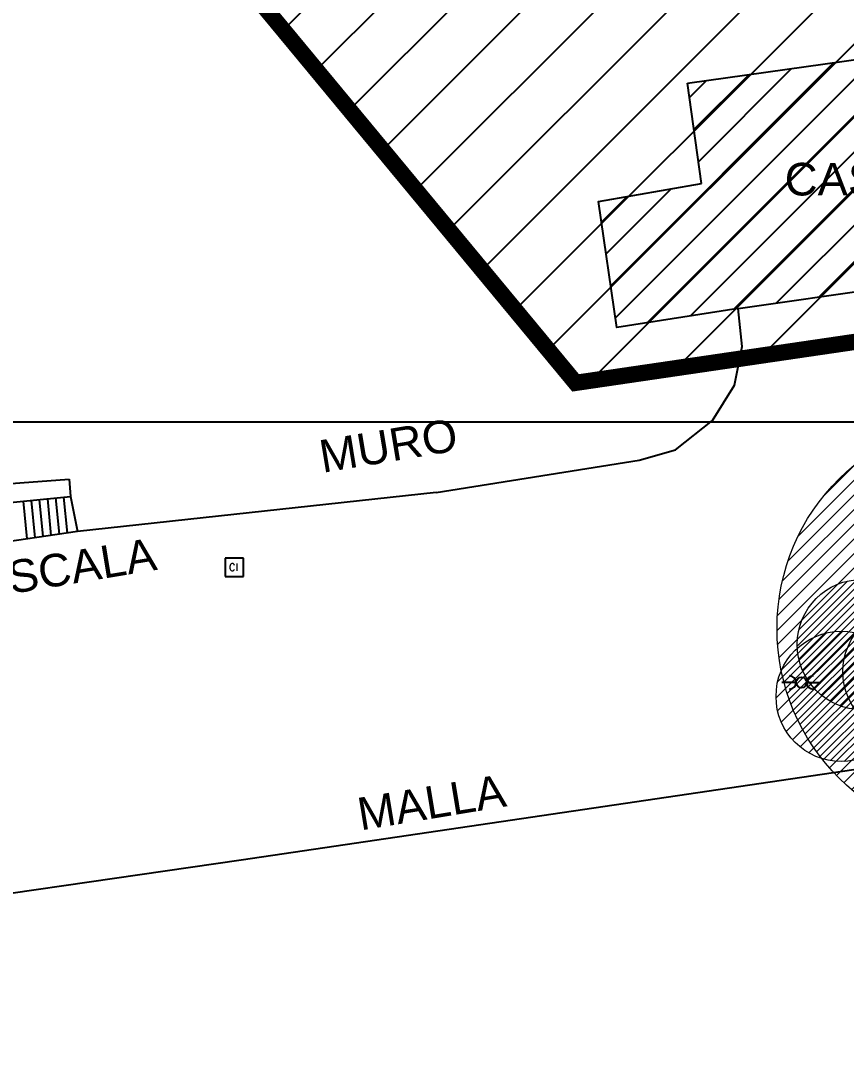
# Model space of a CAD drawing. Extents: x 352140 to 354978, y 6304672 to 6307963.
# Drawn here: x 352359.03 to 352384.38, y 6305880.49 to 6305912.31 of the extents above; entities that cross this region are included whole.
import ezdxf

# ---------------------------------------------------------------- set-up
doc = ezdxf.new("R2010")
doc.units = 0
for name, pattern in [('CONTINUOS', [0]), ('DASHDOT', [1, 0.5, -0.25, 0, -0.25]), ('DASHED', [19.049999999999997, 12.7, -6.35])]:
    doc.linetypes.add(name, pattern=pattern)
doc.layers.get('0').update_dxf_attribs({"linetype": 'CONTINUOUS'})
for name, color, linetype in [('03_S2_Pav ext_Borde vereda', 7, 'CONTINUOUS'), ('1-CASA', 2, 'CONTINUOUS'), ('1-CERCO MALLA', 252, 'MALLA_LINE'), ('1-coordenadas', 8, 'CONTINUOUS'), ('1-ESCALA', 252, 'CONTINUOUS'), ('1-MURO', 7, 'CONTINUOUS'), ('1-TEXTOS', 7, 'CONTINUOUS'), ('2-ACHURADO EDIFICACION', 252, 'CONTINUOUS'), ('Z-CR', 253, 'CONTINUOUS'), ('Z-LLAV', 253, 'CONTINUOUS')]:
    doc.layers.add(name, color=color, linetype=linetype)
doc.layers.add('0_ASD_LINEA OFICIAL', color=253, linetype='DASHDOT', lineweight=20)
doc.layers.add('0_ASD_TOPOGRAFIA_ELEMENTOS', color=9, linetype='CONTINUOS', lineweight=5, true_color=0xbdbdbd)
doc.styles.add('A', font='arial.ttf', dxfattribs={"height": 2})
doc.styles.add('ROMANS', font='romans.shx', dxfattribs={"width": 0.75})
doc.linetypes.add('MALLA_LINE', pattern='A,0.5,-0.2,["MLL",STANDARD,S=0.1,R=0,X=-0.1,Y=-0.05],-0.25', length=0.95)

# ---------------------------------------------------------------- blocks, each defined once
blk = doc.blocks.new('COORDENADAS')
at = {"layer": '1-coordenadas'}
blk.add_line((20, -300.625), (1420, -300.625), dxfattribs=at)
blk = doc.blocks.new('LLAV')
at = {"layer": 'Z-LLAV'}
for p, q in [((-0.4049999999997453, 0), (-1.5, 0)), ((0.4049999999997453, 0), (1.5, 0))]:
    blk.add_line(p, q, dxfattribs=at)
blk.add_circle((0, 0), 0.405, dxfattribs=at)
for centre, start, end in [((-0.9049999999997453, 0), 270, 90), ((0.9049999999997453, 0), 90, 270)]:
    blk.add_arc(centre, 0.5, start, end, dxfattribs=at)
blk = doc.blocks.new('CR')
at = {"layer": 'Z-CR', "color": 9, "true_color": 0xbdbdbd}
for p, q in [((-1.125, 1.125), (-1.125, -1.125)), ((1.125, 1.125), (-1.125, 1.125)), ((1.125, -1.125), (1.125, 1.125)), ((-1.125, -1.125), (1.125, -1.125))]:
    blk.add_line(p, q, dxfattribs=at)
at = {"layer": 'Z-CR', "color": 9, "true_color": 0xbdbdbd, "style": 'ROMANS'}
blk.add_text('CI', height=0.9, dxfattribs=at).set_placement((-0.6514367137569934, -0.4521266222000122))
blk = doc.blocks.new('A$C27410629')
at = {"true_color": 0x136734, "transparency": 33554559}
h = blk.add_hatch(dxfattribs=at)
h.set_pattern_fill('ANSI31', color=116, scale=0.5)
h.set_pattern_definition([(45, (-8759.562515186517, -519.1035735587502), (-1.122532015133644, 1.122532015133644), [])])
h.paths.add_polyline_path([(137.5068959888558, 1252.464406617455, 0.1176268807227723), (109.8147584422568, 1254.193915082658, 0.0669245107500281), (94.44469839795602, 1249.334472017372, 0.3153492887079504), (64.30173641118381, 1196.270282113329, 0.0226826871159959), (65.7292635223912, 1185.310127003227), (112.3603922077091, 1218.953454515778), (153.4782689701005, 1161.962272479494), (172.1053089193083, 1139.480769404351), (187.9579650288579, 1141.807885415954), (193.565073162812, 1120.465553675225), (224.197974734232, 1050.129297271156), (250.6203797236194, 989.4787086543838), (268.1526288855184, 972.7353945672494, 7.2547007156e-06), (291.4898137452492, 983.2987389690225), (238.1945199318034, 1105.633967029937), (205.2934048173047, 1181.112163638985), (177.0531538182076, 1197.651557407602)])
at = {"layer": '0_ASD_LINEA OFICIAL', "ltscale": 8, "const_width": 0.5}
blk.add_lwpolyline([(250.6203797236194, 989.4787086543838), (268.1526288854875, 972.7353945673531, 7.2547007157e-06), (291.4898137452146, 983.2987389692971), (291.4898137452146, 983.2987389692971), (238.1945199318034, 1105.633967029937), (205.2934048173047, 1181.112163638985), (177.0531538182076, 1197.651557407602), (137.6146324061954, 1252.315079214)], format="xyb", dxfattribs=at)
for points in [[(65.72926352235241, 1185.310127003199), (112.3603922077091, 1218.953454515778), (153.4782689701005, 1161.962272479494), (172.1053089193083, 1139.480769404351), (187.9579650288579, 1141.807885415954), (193.565073162812, 1120.465553675225), (224.197974734232, 1050.129297271156), (250.6203797236194, 989.4787086543838)], [(160.9876143796937, 1025.359743172903), (224.1959328140074, 1050.133984341224), (193.565073162812, 1120.465553675225), (187.9579650288579, 1141.807885415954), (172.1053089193083, 1139.480769404351), (153.4782689701005, 1161.962272479494), (117.4026874119681, 1137.085542515902), (85.5836153089768, 1125.976116823203)]]:
    blk.add_lwpolyline(points, dxfattribs=at)

msp = doc.modelspace()

# ---------------------------------------------------------------- hatches: boundary and pattern name
at = {"layer": '0_ASD_TOPOGRAFIA_ELEMENTOS'}
h = msp.add_hatch(dxfattribs=at)
h.set_pattern_fill('ANSI31', color=256, scale=0.1)
h.set_pattern_definition([(45, (346085.9785112705, 6304153.903732989), (-0.2245064030267289, 0.2245064030267289), [])])
edge = h.paths.add_edge_path()
edge.add_arc((352388.7527286114, 6305893.655909304), 6.5, 0, 360)
h = msp.add_hatch(dxfattribs=at)
h.set_pattern_fill('ANSI31', color=256, scale=0.1)
h.set_pattern_definition([(45, (346082.0969010058, 6304153.409221396), (-0.2245064030267289, 0.2245064030267289), [])])
edge = h.paths.add_edge_path()
edge.add_arc((352384.8711183467, 6305893.16139771), 2, 0, 360)
h = msp.add_hatch(dxfattribs=at)
h.set_pattern_fill('ANSI31', color=256, scale=0.1)
h.set_pattern_definition([(45, (346083.504182285, 6304152.574718005), (-0.2245064030267289, 0.2245064030267289), [])])
edge = h.paths.add_edge_path()
edge.add_arc((352386.2783996258, 6305892.326894319), 2, 0, 360)
h = msp.add_hatch(dxfattribs=at)
h.set_pattern_fill('ANSI31', color=256, scale=0.1)
h.set_pattern_definition([(45, (346081.4473985386, 6304151.817495489), (-0.2245064030267289, 0.2245064030267289), [])])
edge = h.paths.add_edge_path()
edge.add_arc((352384.2216158795, 6305891.569671802), 2, 0, 360)
at = {"layer": '2-ACHURADO EDIFICACION'}
h = msp.add_hatch(dxfattribs=at)
h.set_pattern_fill('ANSI31', color=256, scale=0.25)
h.set_pattern_definition([(45, (0, 0), (-0.561266007566822, 0.5612660075668221), [])])
h.paths.add_polyline_path([(352391.804, 6305905.018999999), (352390.8320000001, 6305911.975), (352386.722, 6305911.404), (352379.5022683701, 6305910.400966726), (352379.931, 6305907.315), (352376.768, 6305906.763), (352377.335, 6305902.895), (352381.0619999994, 6305903.48), (352385.488, 6305904.115)])

# ---------------------------------------------------------------- linework, layer by layer
at = {"layer": '0_ASD_TOPOGRAFIA_ELEMENTOS'}
for centre, radius in [((352388.7527286114, 6305893.655909304), 6.5), ((352384.8711183467, 6305893.16139771), 2), ((352386.2783996258, 6305892.326894319), 2), ((352384.2216158795, 6305891.569671802), 2)]:
    msp.add_circle(centre, radius, dxfattribs=at)
at = {"layer": '1-CASA', "flags": 128}
for points in [[(352379.5022683701, 6305910.400966726), (352386.722, 6305911.404)], [(352379.931, 6305907.315), (352379.5022683701, 6305910.400966726)], [(352381.062, 6305903.48), (352377.335, 6305902.895), (352376.768, 6305906.763), (352379.931, 6305907.315)]]:
    msp.add_lwpolyline(points, dxfattribs=at)
at = {"layer": '1-CERCO MALLA', "ltscale": 6, "flags": 128}
msp.add_lwpolyline([(352354.0460000001, 6305884.852999999), (352365.794, 6305886.551), (352390.653, 6305890.216), (352396.096, 6305890.98), (352413.118, 6305893.497), (352416.125, 6305894.07)], dxfattribs=at)
at = {"layer": '1-ESCALA', "flags": 128}
for points in [[(352357.8670000001, 6305897.44), (352360.553, 6305897.705)], [(352359.2234993549, 6305896.403022683), (352359.1109620695, 6305897.562728946)], [(352359.4711992257, 6305896.43882722), (352359.3597544834, 6305897.587274735)], [(352359.7188990967, 6305896.474631757), (352359.6085468972, 6305897.611820525)], [(352359.9665989675, 6305896.510436294), (352359.8573393111, 6305897.636366313)], [(352360.2142988385, 6305896.546240829), (352360.1061317248, 6305897.660912103)], [(352360.4619987094, 6305896.582045366), (352360.3549241388, 6305897.685457892)], [(352360.553, 6305897.705), (352360.773, 6305896.627)], [(352360.773, 6305896.627), (352357.985, 6305896.224)]]:
    msp.add_lwpolyline(points, dxfattribs=at)
at = {"layer": '1-MURO', "flags": 128}
for points in [[(352371.789, 6305897.826), (352378.019, 6305898.82), (352379.136, 6305899.142999999), (352380.2720000001, 6305900.039), (352380.95, 6305901.12), (352381.183, 6305902.312000001), (352381.0620000001, 6305903.48), (352385.488, 6305904.115), (352391.804, 6305905.018999999), (352390.8320000001, 6305911.975), (352386.722, 6305911.404)], [(352357.48, 6305898.013), (352360.512, 6305898.241)], [(352360.512, 6305898.241), (352360.553, 6305897.705)], [(352371.789, 6305897.826), (352360.773, 6305896.627)]]:
    msp.add_lwpolyline(points, dxfattribs=at)

# ---------------------------------------------------------------- block references
at = {"color": 252, "linetype": 'DASHED'}
msp.add_blockref('COORDENADAS', (352180, 6306200.625), dxfattribs=at)
at = {"layer": '03_S2_Pav ext_Borde vereda', "linetype": 'Continuous'}
msp.add_blockref('A$C27410629', (352203.9623478023, 6304761.713605438), dxfattribs=at)
at = {"layer": 'Z-CR', "xscale": 0.25, "yscale": 0.25, "zscale": 0.25}
msp.add_blockref('CR', (352365.585, 6305895.534), dxfattribs=at)
at = {"layer": 'Z-LLAV', "xscale": 0.4, "yscale": 0.4, "zscale": 0.4}
msp.add_blockref('LLAV', (352383.0020000001, 6305891.995), dxfattribs=at)

# ---------------------------------------------------------------- texts
at = {"layer": '1-TEXTOS', "style": 'A'}
msp.add_text('CASA', height=1, dxfattribs=at).set_placement((352382.4884012537, 6305906.948465009))
for s, rotation, p in [('MURO', 9.392296964463863, (352368.2922467813, 6305898.430383021)), ('ESCALA', 9.392296964463863, (352357.8110564322, 6305894.561605358)), ('MALLA', 9.392296971588808, (352369.4628870767, 6305887.450859996))]:
    msp.add_text(s, height=1, rotation=rotation, dxfattribs=at).set_placement(p)

doc.saveas('drawing.dxf')
